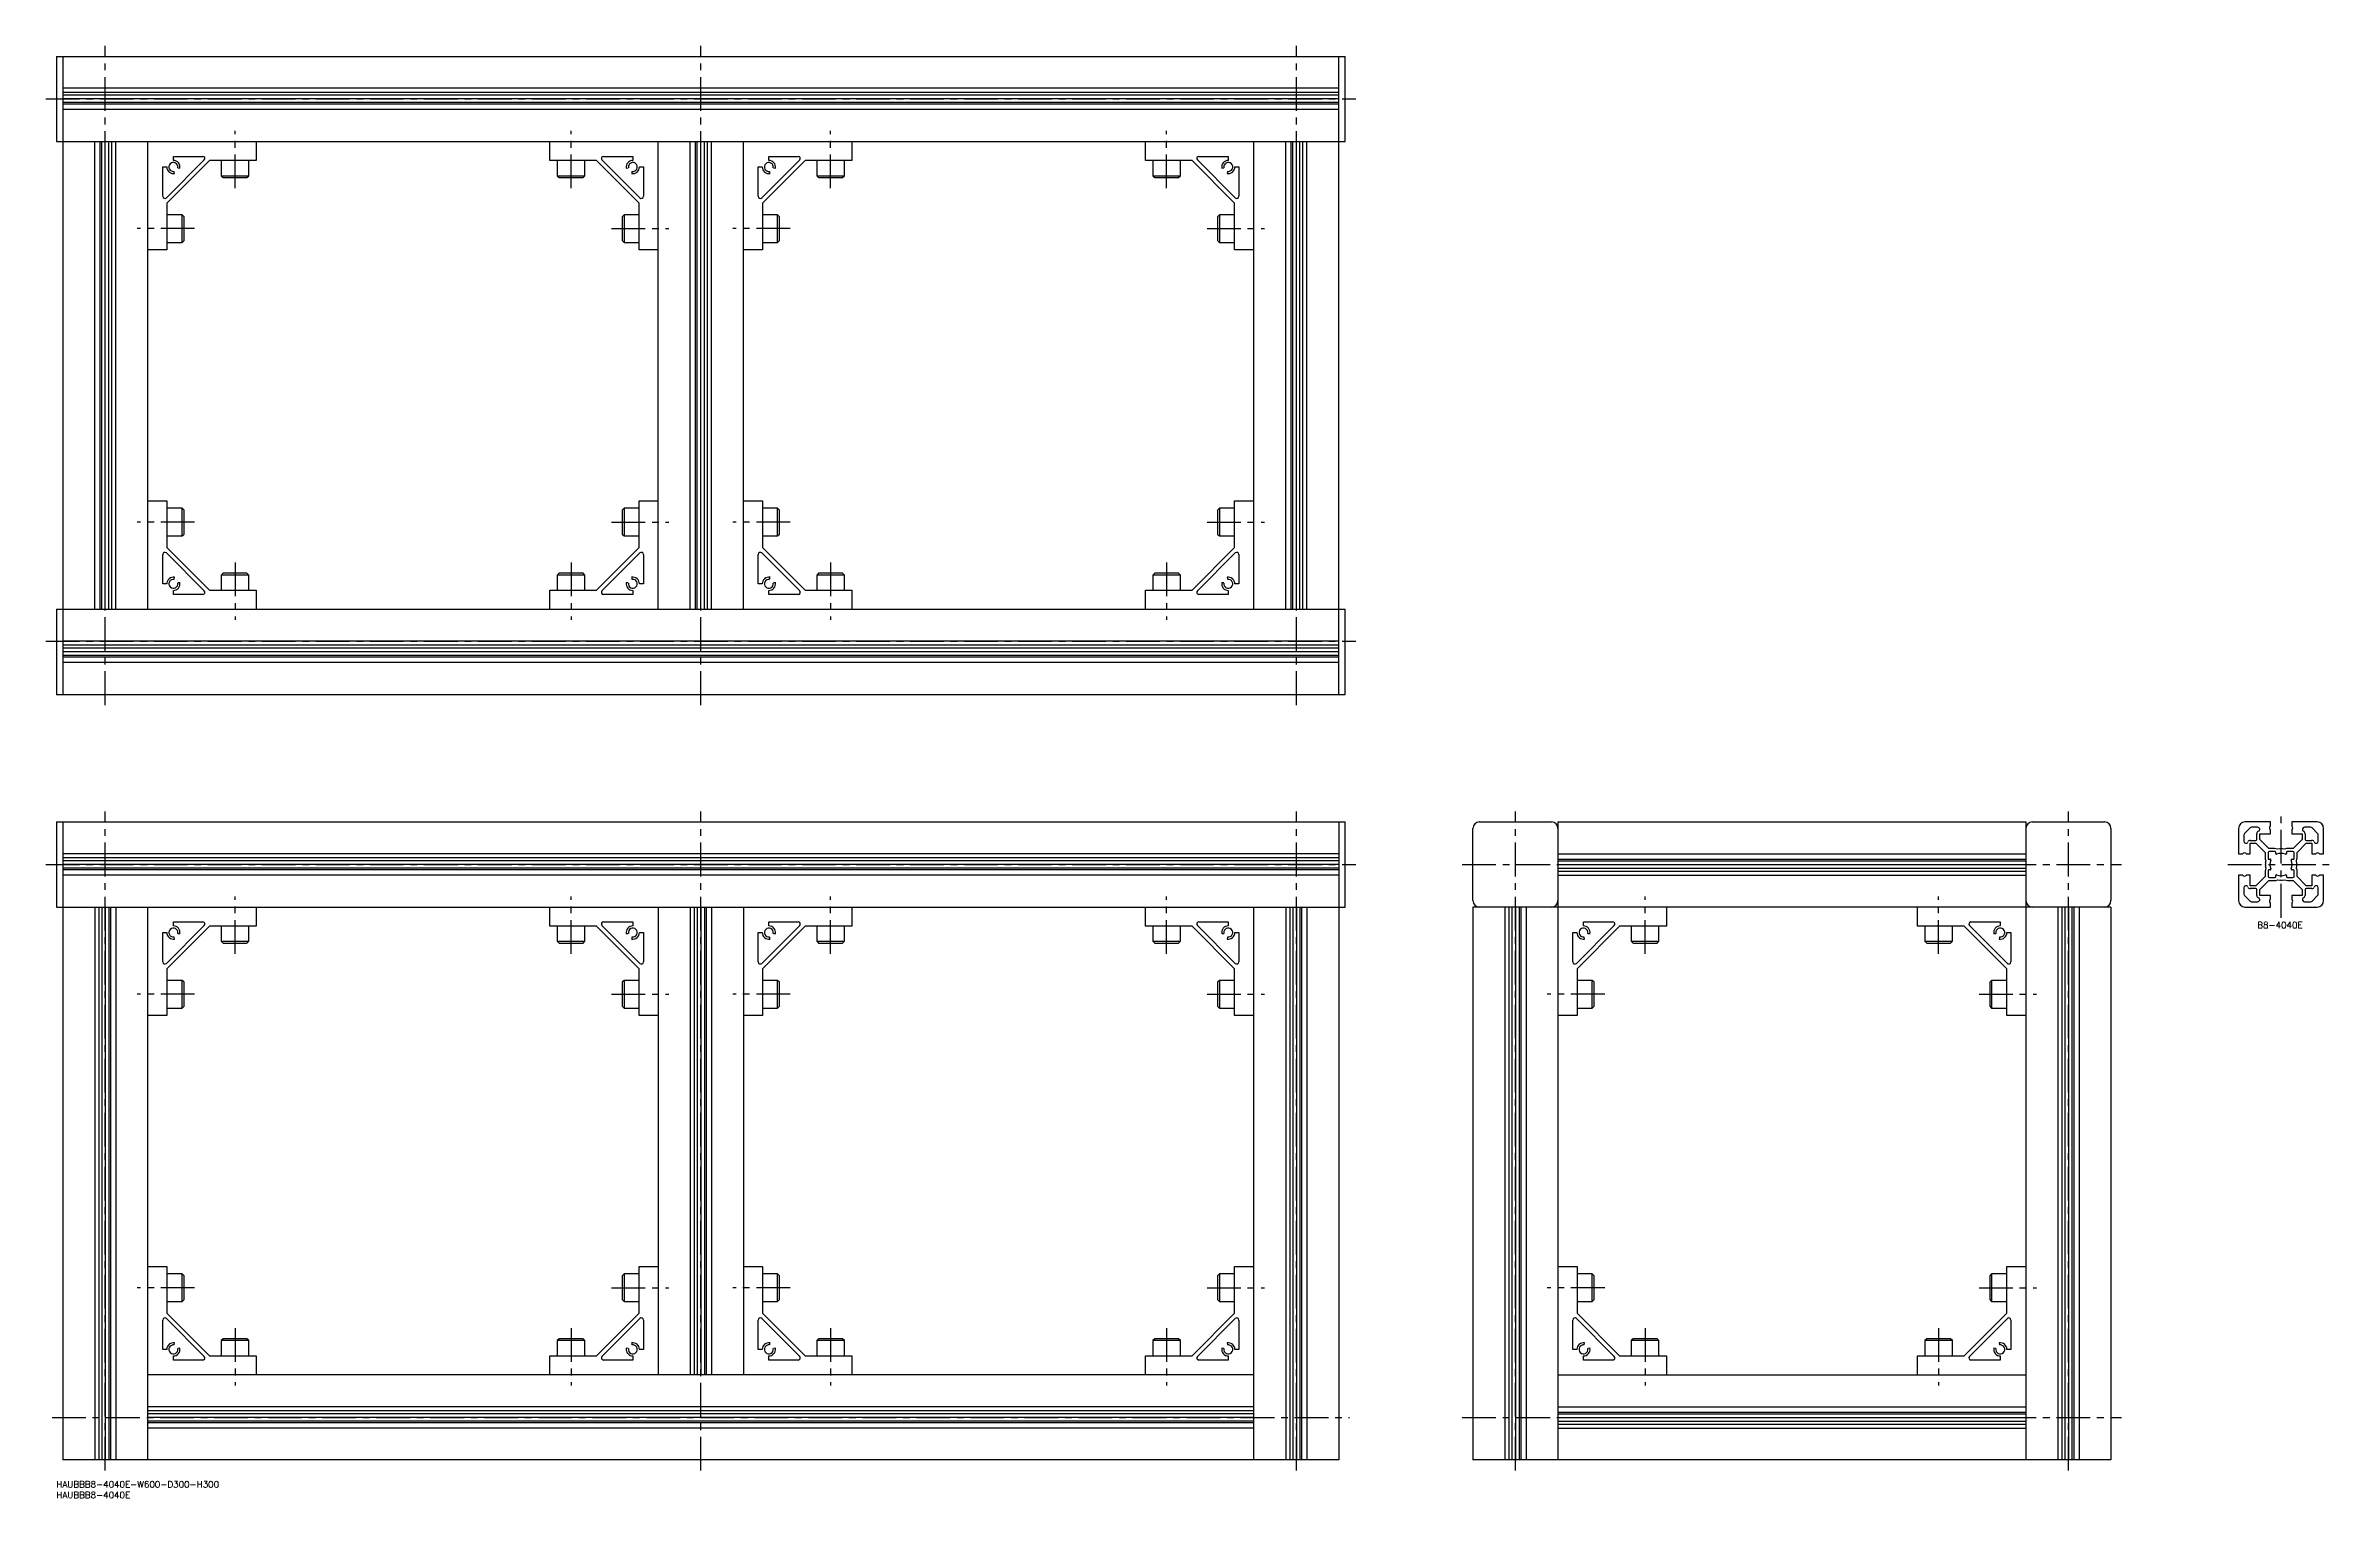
# Model space of a CAD drawing. Extents: x -5 to 1071, y -8 to 675.
import ezdxf

# ---------------------------------------------------------------- set-up
doc = ezdxf.new("R2010")
doc.units = 0
doc.header["$LTSCALE"] = 0.5
doc.linetypes.add('CENTER', pattern=[50.8, 31.75, -6.35, 6.35, -6.35])
for name, color, linetype in [('MSM_CENTER', 1, 'CENTER'), ('MSM_CONTINUOUS', 7, 'CONTINUOUS'), ('MSM_PART_NUMBER', 7, 'CONTINUOUS')]:
    doc.layers.add(name, color=color, linetype=linetype)
doc.styles.get("Standard").update_dxf_attribs({"font": 'txt.shx', "height": 3, "bigfont": 'bigfont.shx'})

# ---------------------------------------------------------------- blocks, each defined once
blk = doc.blocks.new('*U8')
at = {"layer": 'MSM_PART_NUMBER'}
blk.add_text('HAUBBB8-4040E-W600-D300-H300', height=3, dxfattribs=at).set_placement((0, -3))
blk = doc.blocks.new('*U9')
at = {"layer": 'MSM_PART_NUMBER'}
blk.add_text('HAUBBB8-4040E', height=3, dxfattribs=at).set_placement((0, -8))
blk = doc.blocks.new('*U10')
at = {"layer": 'MSM_PART_NUMBER'}
blk.add_text('B8-4040E', height=3, dxfattribs=at).set_placement((1034.8, 260))

msp = doc.modelspace()

# ---------------------------------------------------------------- linework, layer by layer
at = {"layer": 'MSM_CENTER'}
for p, q in [((23, 365), (23, 675)), ((303, 365), (303, 675)), ((583, 365), (583, 675)), ((-5, 650), (611, 650)), ((84, 608), (84, 635)), ((242, 608), (242, 635)), ((364, 608), (364, 635)), ((522, 608), (522, 635)), ((65, 589), (38, 589)), ((261, 589), (288, 589)), ((345, 589), (318, 589)), ((541, 589), (568, 589)), ((65, 451), (38, 451)), ((261, 451), (288, 451)), ((345, 451), (318, 451)), ((541, 451), (568, 451)), ((84, 432), (84, 405)), ((242, 432), (242, 405)), ((364, 432), (364, 405)), ((522, 432), (522, 405)), ((-5, 395), (611, 395)), ((23, 5), (23, 315)), ((303, 5), (303, 315)), ((583, 5), (583, 315)), ((686, 5), (686, 315)), ((946, 5), (946, 315)), ((1046, 265), (1046, 315)), ((-5, 290), (611, 290)), ((661, 290), (971, 290)), ((1021, 290), (1071, 290)), ((84, 248), (84, 275)), ((242, 248), (242, 275)), ((364, 248), (364, 275)), ((522, 248), (522, 275)), ((747, 248), (747, 275)), ((885, 248), (885, 275)), ((65, 229), (38, 229)), ((261, 229), (288, 229)), ((345, 229), (318, 229)), ((541, 229), (568, 229)), ((728, 229), (701, 229)), ((904, 229), (931, 229)), ((65, 91), (38, 91)), ((261, 91), (288, 91)), ((345, 91), (318, 91)), ((541, 91), (568, 91)), ((728, 91), (701, 91)), ((904, 91), (931, 91)), ((84, 72), (84, 45)), ((242, 72), (242, 45)), ((364, 72), (364, 45)), ((522, 72), (522, 45)), ((747, 72), (747, 45)), ((885, 72), (885, 45)), ((-2, 30), (608, 30)), ((661, 30), (971, 30))]:
    msp.add_line(p, q, dxfattribs=at)
at = {"layer": 'MSM_CONTINUOUS'}
for p, q in [((0, 670), (606, 670)), ((0, 670), (0, 630)), ((3, 670), (3, 370)), ((603, 370), (603, 670)), ((606, 630), (606, 670)), ((603, 655), (3, 655)), ((603, 653.1), (3, 653.1)), ((603, 651.7), (3, 651.7)), ((603, 650), (3, 650)), ((603, 648.3), (3, 648.3)), ((603, 647.5), (3, 647.5)), ((603, 645), (3, 645)), ((0, 630), (606, 630)), ((18, 410), (18, 630)), ((20.5, 410), (20.5, 630)), ((21.3, 410), (21.3, 630)), ((23, 410), (23, 630)), ((24.7, 410), (24.7, 630)), ((26.1, 410), (26.1, 630)), ((28, 410), (28, 630)), ((43, 410), (43, 630)), ((94, 630), (94, 621)), ((232, 621), (232, 630)), ((283, 410), (283, 630)), ((298, 410), (298, 630)), ((300.5, 410), (300.5, 630)), ((301.3, 410), (301.3, 630)), ((303, 410), (303, 630)), ((304.7, 410), (304.7, 630)), ((306.1, 410), (306.1, 630)), ((308, 410), (308, 630)), ((323, 410), (323, 630)), ((374, 630), (374, 621)), ((512, 621), (512, 630)), ((563, 410), (563, 630)), ((578, 410), (578, 630)), ((580.5, 410), (580.5, 630)), ((581.3, 410), (581.3, 630)), ((583, 410), (583, 630)), ((584.7, 410), (584.7, 630)), ((586.1, 410), (586.1, 630)), ((588, 410), (588, 630)), ((50, 604.2), (50, 618)), ((50, 618), (51.9, 618)), ((69.5, 621.3), (51.7, 603.5)), ((72, 621), (52, 601)), ((55, 623), (68.8, 623)), ((55, 621.1), (55, 623)), ((55.5, 614.9), (55.4, 615.9)), ((57.1, 617.6), (58.1, 617.5)), ((94, 621), (72, 621)), ((77.5, 621), (77.5, 613.9)), ((77.5, 613.9), (78.4, 613)), ((77.5, 613.9), (90.5, 613.9)), ((89.6, 613), (90.5, 613.9)), ((90.5, 613.9), (90.5, 621)), ((254, 621), (232, 621)), ((235.5, 621), (235.5, 613.9)), ((235.5, 613.9), (236.4, 613)), ((235.5, 613.9), (248.5, 613.9)), ((247.6, 613), (248.5, 613.9)), ((248.5, 613.9), (248.5, 621)), ((274, 601), (254, 621)), ((274.3, 603.5), (256.5, 621.3)), ((257.2, 623), (271, 623)), ((267.9, 617.5), (268.9, 617.6)), ((270.6, 615.9), (270.5, 614.9)), ((271, 623), (271, 621.1)), ((274.1, 618), (276, 618)), ((276, 618), (276, 604.2)), ((330, 604.2), (330, 618)), ((330, 618), (331.9, 618)), ((349.5, 621.3), (331.7, 603.5)), ((352, 621), (332, 601)), ((335, 623), (348.8, 623)), ((335, 621.1), (335, 623)), ((335.5, 614.9), (335.4, 615.9)), ((337.1, 617.6), (338.1, 617.5)), ((374, 621), (352, 621)), ((357.5, 621), (357.5, 613.9)), ((357.5, 613.9), (358.4, 613)), ((357.5, 613.9), (370.5, 613.9)), ((369.6, 613), (370.5, 613.9)), ((370.5, 613.9), (370.5, 621)), ((534, 621), (512, 621)), ((515.5, 621), (515.5, 613.9)), ((515.5, 613.9), (516.4, 613)), ((515.5, 613.9), (528.5, 613.9)), ((527.6, 613), (528.5, 613.9)), ((528.5, 613.9), (528.5, 621)), ((554, 601), (534, 621)), ((554.3, 603.5), (536.5, 621.3)), ((537.2, 623), (551, 623)), ((547.9, 617.5), (548.9, 617.6)), ((550.6, 615.9), (550.5, 614.9)), ((551, 623), (551, 621.1)), ((554.1, 618), (556, 618)), ((556, 618), (556, 604.2)), ((78.4, 613), (89.6, 613)), ((236.4, 613), (247.6, 613)), ((358.4, 613), (369.6, 613)), ((516.4, 613), (527.6, 613)), ((52, 601), (52, 579)), ((59.1, 595.5), (52, 595.5)), ((60, 594.6), (59.1, 595.5)), ((59.1, 582.5), (59.1, 595.5)), ((60, 583.4), (60, 594.6)), ((266.9, 595.5), (266, 594.6)), ((266, 594.6), (266, 583.4)), ((274, 595.5), (266.9, 595.5)), ((266.9, 595.5), (266.9, 582.5)), ((274, 579), (274, 601)), ((332, 601), (332, 579)), ((339.1, 595.5), (332, 595.5)), ((340, 594.6), (339.1, 595.5)), ((339.1, 582.5), (339.1, 595.5)), ((340, 583.4), (340, 594.6)), ((546.9, 595.5), (546, 594.6)), ((546, 594.6), (546, 583.4)), ((554, 595.5), (546.9, 595.5)), ((546.9, 595.5), (546.9, 582.5)), ((554, 579), (554, 601)), ((52, 582.5), (59.1, 582.5)), ((59.1, 582.5), (60, 583.4)), ((266, 583.4), (266.9, 582.5)), ((266.9, 582.5), (274, 582.5)), ((332, 582.5), (339.1, 582.5)), ((339.1, 582.5), (340, 583.4)), ((546, 583.4), (546.9, 582.5)), ((546.9, 582.5), (554, 582.5)), ((52, 579), (43, 579)), ((283, 579), (274, 579)), ((332, 579), (323, 579)), ((563, 579), (554, 579)), ((43, 461), (52, 461)), ((52, 461), (52, 439)), ((59.1, 457.5), (52, 457.5)), ((60, 456.6), (59.1, 457.5)), ((59.1, 444.5), (59.1, 457.5)), ((60, 445.4), (60, 456.6)), ((266.9, 457.5), (266, 456.6)), ((266, 456.6), (266, 445.4)), ((274, 457.5), (266.9, 457.5)), ((266.9, 457.5), (266.9, 444.5)), ((274, 439), (274, 461)), ((274, 461), (283, 461)), ((323, 461), (332, 461)), ((332, 461), (332, 439)), ((339.1, 457.5), (332, 457.5)), ((340, 456.6), (339.1, 457.5)), ((339.1, 444.5), (339.1, 457.5)), ((340, 445.4), (340, 456.6)), ((546.9, 457.5), (546, 456.6)), ((546, 456.6), (546, 445.4)), ((554, 457.5), (546.9, 457.5)), ((546.9, 457.5), (546.9, 444.5)), ((554, 439), (554, 461)), ((554, 461), (563, 461)), ((52, 444.5), (59.1, 444.5)), ((59.1, 444.5), (60, 445.4)), ((266, 445.4), (266.9, 444.5)), ((266.9, 444.5), (274, 444.5)), ((332, 444.5), (339.1, 444.5)), ((339.1, 444.5), (340, 445.4)), ((546, 445.4), (546.9, 444.5)), ((546.9, 444.5), (554, 444.5)), ((50, 422), (50, 435.8)), ((51.7, 436.5), (69.5, 418.7)), ((52, 439), (72, 419)), ((254, 419), (274, 439)), ((256.5, 418.7), (274.3, 436.5)), ((276, 435.8), (276, 422)), ((330, 422), (330, 435.8)), ((331.7, 436.5), (349.5, 418.7)), ((332, 439), (352, 419)), ((534, 419), (554, 439)), ((536.5, 418.7), (554.3, 436.5)), ((556, 435.8), (556, 422)), ((51.9, 422), (50, 422)), ((55.4, 424.1), (55.5, 425.1)), ((58.1, 422.5), (57.1, 422.4)), ((78.4, 427), (77.5, 426.1)), ((77.5, 426.1), (77.5, 419)), ((90.5, 426.1), (77.5, 426.1)), ((89.6, 427), (78.4, 427)), ((90.5, 426.1), (89.6, 427)), ((90.5, 419), (90.5, 426.1)), ((236.4, 427), (235.5, 426.1)), ((235.5, 426.1), (235.5, 419)), ((248.5, 426.1), (235.5, 426.1)), ((247.6, 427), (236.4, 427)), ((248.5, 426.1), (247.6, 427)), ((248.5, 419), (248.5, 426.1)), ((268.9, 422.4), (267.9, 422.5)), ((270.5, 425.1), (270.6, 424.1)), ((276, 422), (274.1, 422)), ((331.9, 422), (330, 422)), ((335.4, 424.1), (335.5, 425.1)), ((338.1, 422.5), (337.1, 422.4)), ((358.4, 427), (357.5, 426.1)), ((357.5, 426.1), (357.5, 419)), ((370.5, 426.1), (357.5, 426.1)), ((369.6, 427), (358.4, 427)), ((370.5, 426.1), (369.6, 427)), ((370.5, 419), (370.5, 426.1)), ((516.4, 427), (515.5, 426.1)), ((515.5, 426.1), (515.5, 419)), ((528.5, 426.1), (515.5, 426.1)), ((527.6, 427), (516.4, 427)), ((528.5, 426.1), (527.6, 427)), ((528.5, 419), (528.5, 426.1)), ((548.9, 422.4), (547.9, 422.5)), ((550.5, 425.1), (550.6, 424.1)), ((556, 422), (554.1, 422)), ((0, 410), (606, 410)), ((0, 410), (0, 370)), ((55, 417), (55, 418.9)), ((68.8, 417), (55, 417)), ((72, 419), (94, 419)), ((94, 419), (94, 410)), ((232, 419), (254, 419)), ((232, 410), (232, 419)), ((271, 417), (257.2, 417)), ((271, 418.9), (271, 417)), ((335, 417), (335, 418.9)), ((348.8, 417), (335, 417)), ((352, 419), (374, 419)), ((374, 419), (374, 410)), ((512, 419), (534, 419)), ((512, 410), (512, 419)), ((551, 417), (537.2, 417)), ((551, 418.9), (551, 417)), ((606, 370), (606, 410)), ((603, 395), (3, 395)), ((603, 393.1), (3, 393.1)), ((603, 391.7), (3, 391.7)), ((603, 390), (3, 390)), ((603, 388.3), (3, 388.3)), ((603, 387.5), (3, 387.5)), ((603, 385), (3, 385)), ((0, 370), (606, 370)), ((0, 310), (606, 310)), ((0, 310), (0, 270)), ((3, 310), (3, 10)), ((603, 310), (603, 10)), ((606, 270), (606, 310)), ((666, 273), (666, 307)), ((669, 310), (703, 310)), ((706, 310), (706, 10)), ((706, 310), (926, 310)), ((926, 310), (926, 10)), ((929, 310), (963, 310)), ((966, 307), (966, 273)), ((1026, 307), (1026, 295)), ((1028.5, 303.9), (1028.5, 301)), ((1031.4, 307.2), (1028.8, 304.6)), ((1041, 310), (1029, 310)), ((1031.5, 301.3), (1034.1, 301.3)), ((1035, 307.5), (1032.1, 307.5)), ((1034.6, 301.8), (1034.6, 304.5)), ((1036, 301.8), (1036, 304.5)), ((1036, 304.5), (1041, 304.5)), ((1040.3, 297.5), (1036, 301.8)), ((1041, 308.2), (1041, 310)), ((1041, 304.5), (1041, 306.2)), ((1063, 310), (1051, 310)), ((1051, 310), (1051, 308.2)), ((1051, 306.2), (1051, 304.5)), ((1051, 304.5), (1056, 304.5)), ((1056, 301.8), (1051.7, 297.5)), ((1056, 304.5), (1056, 301.8)), ((1059.9, 307.5), (1057, 307.5)), ((1057.3, 304.5), (1057.3, 301.8)), ((1057.8, 301.3), (1060.5, 301.3)), ((1063.2, 304.6), (1060.6, 307.2)), ((1063.5, 301), (1063.5, 303.9)), ((1066, 295), (1066, 307)), ((603, 295), (3, 295)), ((603, 293.1), (3, 293.1)), ((603, 291.7), (3, 291.7)), ((706, 295), (926, 295)), ((706, 292.5), (926, 292.5)), ((706, 291.7), (926, 291.7)), ((1026, 295), (1027.8, 295)), ((1029.8, 295), (1031.5, 295)), ((1031.5, 295), (1031.5, 300)), ((1031.5, 300), (1034.2, 300)), ((1034.2, 300), (1038.5, 295.7)), ((1038.5, 295.7), (1038.5, 292.5)), ((1038.5, 292.5), (1038.8, 291.7)), ((1038.8, 291.7), (1038.6, 290.6)), ((1039.9, 295.6), (1039.9, 292.8)), ((1040.2, 292.5), (1040.9, 292.5)), ((1042.9, 297.5), (1040.3, 297.5)), ((1043.2, 296.1), (1040.4, 296.1)), ((1044.3, 297.2), (1042.9, 297.5)), ((1043.5, 295.1), (1043.5, 295.8)), ((1045.4, 297.4), (1044.3, 297.2)), ((1046, 297.2), (1045.7, 297.4)), ((1046.3, 297.4), (1046, 297.2)), ((1047.7, 297.2), (1046.6, 297.4)), ((1048.5, 297.5), (1047.7, 297.2)), ((1051.7, 297.5), (1048.5, 297.5)), ((1048.5, 295.8), (1048.5, 295.1)), ((1051.6, 296.1), (1048.8, 296.1)), ((1051.1, 292.5), (1051.8, 292.5)), ((1052.1, 292.8), (1052.1, 295.6)), ((1053.2, 291.7), (1053.5, 293.1)), ((1053.4, 290.6), (1053.2, 291.7)), ((1053.5, 295.7), (1057.8, 300)), ((1053.5, 293.1), (1053.5, 295.7)), ((1057.8, 300), (1060.5, 300)), ((1060.5, 300), (1060.5, 295)), ((1060.5, 295), (1062.2, 295)), ((1064.2, 295), (1066, 295)), ((603, 290), (3, 290)), ((603, 288.3), (3, 288.3)), ((603, 287.5), (3, 287.5)), ((603, 285), (3, 285)), ((706, 290), (926, 290)), ((706, 288.3), (926, 288.3)), ((706, 286.9), (926, 286.9)), ((706, 285), (926, 285)), ((1026, 285), (1026, 273)), ((1027.8, 285), (1026, 285)), ((1031.5, 285), (1029.8, 285)), ((1031.5, 280), (1031.5, 285)), ((1034.2, 280), (1031.5, 280)), ((1038.5, 284.3), (1034.2, 280)), ((1036, 278.2), (1040.3, 282.5)), ((1038.8, 288.3), (1038.5, 286.9)), ((1038.5, 286.9), (1038.5, 284.3)), ((1038.6, 290.3), (1038.8, 290)), ((1038.8, 290), (1038.6, 289.7)), ((1038.6, 289.4), (1038.8, 288.3)), ((1039.9, 287.2), (1039.9, 284.4)), ((1040.9, 287.5), (1040.2, 287.5)), ((1040.3, 282.5), (1043.5, 282.5)), ((1040.4, 283.9), (1043.2, 283.9)), ((1043.5, 284.2), (1043.5, 284.9)), ((1043.5, 282.5), (1044.3, 282.8)), ((1044.3, 282.8), (1045.4, 282.6)), ((1045.7, 282.6), (1046, 282.8)), ((1046, 282.8), (1046.3, 282.6)), ((1046.6, 282.6), (1047.7, 282.8)), ((1047.7, 282.8), (1049.1, 282.5)), ((1048.5, 284.9), (1048.5, 284.2)), ((1048.8, 283.9), (1051.6, 283.9)), ((1049.1, 282.5), (1051.7, 282.5)), ((1051.8, 287.5), (1051.1, 287.5)), ((1051.7, 282.5), (1056, 278.2)), ((1052.1, 284.4), (1052.1, 287.2)), ((1053.2, 290), (1053.4, 290.3)), ((1053.4, 289.7), (1053.2, 290)), ((1053.2, 288.3), (1053.4, 289.4)), ((1053.5, 287.5), (1053.2, 288.3)), ((1053.5, 284.3), (1053.5, 287.5)), ((1057.8, 280), (1053.5, 284.3)), ((1060.5, 280), (1057.8, 280)), ((1062.2, 285), (1060.5, 285)), ((1060.5, 285), (1060.5, 280)), ((1066, 285), (1064.2, 285)), ((1066, 273), (1066, 285)), ((0, 270), (606, 270)), ((18, 270), (18, 10)), ((19.9, 270), (19.9, 10)), ((21.3, 270), (21.3, 10)), ((23, 270), (23, 10)), ((24.7, 270), (24.7, 10)), ((25.5, 270), (25.5, 10)), ((28, 270), (28, 10)), ((43, 10), (43, 270)), ((94, 270), (94, 261)), ((232, 261), (232, 270)), ((283, 270), (283, 50)), ((298, 270), (298, 50)), ((299.9, 270), (299.9, 50)), ((301.3, 270), (301.3, 50)), ((303, 270), (303, 50)), ((304.7, 270), (304.7, 50)), ((305.5, 270), (305.5, 50)), ((308, 270), (308, 50)), ((323, 270), (323, 50)), ((374, 270), (374, 261)), ((512, 261), (512, 270)), ((563, 10), (563, 270)), ((578, 270), (578, 10)), ((579.9, 270), (579.9, 10)), ((581.3, 270), (581.3, 10)), ((583, 270), (583, 10)), ((584.7, 270), (584.7, 10)), ((585.5, 270), (585.5, 10)), ((588, 270), (588, 10)), ((966, 270), (666, 270)), ((666, 270), (666, 10)), ((681, 270), (681, 10)), ((682.9, 270), (682.9, 10)), ((684.3, 270), (684.3, 10)), ((686, 270), (686, 10)), ((687.7, 270), (687.7, 10)), ((688.5, 270), (688.5, 10)), ((691, 270), (691, 10)), ((757, 270), (757, 261)), ((875, 261), (875, 270)), ((941, 270), (941, 10)), ((942.9, 270), (942.9, 10)), ((944.3, 270), (944.3, 10)), ((946, 270), (946, 10)), ((947.7, 270), (947.7, 10)), ((948.5, 270), (948.5, 10)), ((951, 270), (951, 10)), ((966, 270), (966, 10)), ((1028.5, 279), (1028.5, 276.1)), ((1028.8, 275.4), (1031.4, 272.8)), ((1029, 270), (1041, 270)), ((1034.1, 278.7), (1031.5, 278.7)), ((1032.1, 272.5), (1035, 272.5)), ((1034.6, 275.5), (1034.6, 278.2)), ((1036, 275.5), (1036, 278.2)), ((1041, 275.5), (1036, 275.5)), ((1041, 273.8), (1041, 275.5)), ((1041, 270), (1041, 271.8)), ((1056, 275.5), (1051, 275.5)), ((1051, 275.5), (1051, 273.8)), ((1051, 271.8), (1051, 270)), ((1051, 270), (1063, 270)), ((1056, 278.2), (1056, 275.5)), ((1057, 272.5), (1059.9, 272.5)), ((1057.3, 278.2), (1057.3, 275.5)), ((1060.5, 278.7), (1057.8, 278.7)), ((1060.6, 272.8), (1063.2, 275.4)), ((1063.5, 276.1), (1063.5, 279)), ((69.5, 261.3), (51.7, 243.5)), ((72, 261), (52, 241)), ((55, 263), (68.8, 263)), ((55, 261.1), (55, 263)), ((94, 261), (72, 261)), ((77.5, 261), (77.5, 253.9)), ((90.5, 253.9), (90.5, 261)), ((254, 261), (232, 261)), ((235.5, 261), (235.5, 253.9)), ((248.5, 253.9), (248.5, 261)), ((274, 241), (254, 261)), ((274.3, 243.5), (256.5, 261.3)), ((257.2, 263), (271, 263)), ((271, 263), (271, 261.1)), ((349.5, 261.3), (331.7, 243.5)), ((352, 261), (332, 241)), ((335, 263), (348.8, 263)), ((335, 261.1), (335, 263)), ((374, 261), (352, 261)), ((357.5, 261), (357.5, 253.9)), ((370.5, 253.9), (370.5, 261)), ((534, 261), (512, 261)), ((515.5, 261), (515.5, 253.9)), ((528.5, 253.9), (528.5, 261)), ((554, 241), (534, 261)), ((554.3, 243.5), (536.5, 261.3)), ((537.2, 263), (551, 263)), ((551, 263), (551, 261.1)), ((732.5, 261.3), (714.7, 243.5)), ((735, 261), (715, 241)), ((718, 263), (731.8, 263)), ((718, 261.1), (718, 263)), ((757, 261), (735, 261)), ((740.5, 261), (740.5, 253.9)), ((753.5, 253.9), (753.5, 261)), ((897, 261), (875, 261)), ((878.5, 261), (878.5, 253.9)), ((891.5, 253.9), (891.5, 261)), ((917, 241), (897, 261)), ((917.3, 243.5), (899.5, 261.3)), ((900.2, 263), (914, 263)), ((914, 263), (914, 261.1)), ((50, 244.2), (50, 258)), ((50, 258), (51.9, 258)), ((55.5, 254.9), (55.4, 255.9)), ((57.1, 257.6), (58.1, 257.5)), ((77.5, 253.9), (78.4, 253)), ((77.5, 253.9), (90.5, 253.9)), ((78.4, 253), (89.6, 253)), ((89.6, 253), (90.5, 253.9)), ((235.5, 253.9), (236.4, 253)), ((235.5, 253.9), (248.5, 253.9)), ((236.4, 253), (247.6, 253)), ((247.6, 253), (248.5, 253.9)), ((267.9, 257.5), (268.9, 257.6)), ((270.6, 255.9), (270.5, 254.9)), ((274.1, 258), (276, 258)), ((276, 258), (276, 244.2)), ((330, 244.2), (330, 258)), ((330, 258), (331.9, 258)), ((335.5, 254.9), (335.4, 255.9)), ((337.1, 257.6), (338.1, 257.5)), ((357.5, 253.9), (358.4, 253)), ((357.5, 253.9), (370.5, 253.9)), ((358.4, 253), (369.6, 253)), ((369.6, 253), (370.5, 253.9)), ((515.5, 253.9), (516.4, 253)), ((515.5, 253.9), (528.5, 253.9)), ((516.4, 253), (527.6, 253)), ((527.6, 253), (528.5, 253.9)), ((547.9, 257.5), (548.9, 257.6)), ((550.6, 255.9), (550.5, 254.9)), ((554.1, 258), (556, 258)), ((556, 258), (556, 244.2)), ((713, 244.2), (713, 258)), ((713, 258), (714.9, 258)), ((718.5, 254.9), (718.4, 255.9)), ((720.1, 257.6), (721.1, 257.5)), ((740.5, 253.9), (741.4, 253)), ((740.5, 253.9), (753.5, 253.9)), ((741.4, 253), (752.6, 253)), ((752.6, 253), (753.5, 253.9)), ((878.5, 253.9), (879.4, 253)), ((878.5, 253.9), (891.5, 253.9)), ((879.4, 253), (890.6, 253)), ((890.6, 253), (891.5, 253.9)), ((910.9, 257.5), (911.9, 257.6)), ((913.6, 255.9), (913.5, 254.9)), ((917.1, 258), (919, 258)), ((919, 258), (919, 244.2)), ((52, 241), (52, 219)), ((274, 219), (274, 241)), ((332, 241), (332, 219)), ((554, 219), (554, 241)), ((715, 241), (715, 219)), ((917, 219), (917, 241)), ((59.1, 235.5), (52, 235.5)), ((60, 234.6), (59.1, 235.5)), ((59.1, 222.5), (59.1, 235.5)), ((60, 223.4), (60, 234.6)), ((266.9, 235.5), (266, 234.6)), ((266, 234.6), (266, 223.4)), ((274, 235.5), (266.9, 235.5)), ((266.9, 235.5), (266.9, 222.5)), ((339.1, 235.5), (332, 235.5)), ((340, 234.6), (339.1, 235.5)), ((339.1, 222.5), (339.1, 235.5)), ((340, 223.4), (340, 234.6)), ((546.9, 235.5), (546, 234.6)), ((546, 234.6), (546, 223.4)), ((554, 235.5), (546.9, 235.5)), ((546.9, 235.5), (546.9, 222.5)), ((722.1, 235.5), (715, 235.5)), ((723, 234.6), (722.1, 235.5)), ((722.1, 222.5), (722.1, 235.5)), ((723, 223.4), (723, 234.6)), ((909.9, 235.5), (909, 234.6)), ((909, 234.6), (909, 223.4)), ((917, 235.5), (909.9, 235.5)), ((909.9, 235.5), (909.9, 222.5)), ((52, 219), (43, 219)), ((52, 222.5), (59.1, 222.5)), ((59.1, 222.5), (60, 223.4)), ((266, 223.4), (266.9, 222.5)), ((266.9, 222.5), (274, 222.5)), ((283, 219), (274, 219)), ((332, 219), (323, 219)), ((332, 222.5), (339.1, 222.5)), ((339.1, 222.5), (340, 223.4)), ((546, 223.4), (546.9, 222.5)), ((546.9, 222.5), (554, 222.5)), ((563, 219), (554, 219)), ((715, 219), (706, 219)), ((715, 222.5), (722.1, 222.5)), ((722.1, 222.5), (723, 223.4)), ((909, 223.4), (909.9, 222.5)), ((909.9, 222.5), (917, 222.5)), ((926, 219), (917, 219)), ((43, 101), (52, 101)), ((52, 101), (52, 79)), ((59.1, 97.5), (52, 97.5)), ((60, 96.6), (59.1, 97.5)), ((59.1, 84.5), (59.1, 97.5)), ((266.9, 97.5), (266, 96.6)), ((274, 97.5), (266.9, 97.5)), ((266.9, 97.5), (266.9, 84.5)), ((274, 79), (274, 101)), ((274, 101), (283, 101)), ((323, 101), (332, 101)), ((332, 101), (332, 79)), ((339.1, 97.5), (332, 97.5)), ((340, 96.6), (339.1, 97.5)), ((339.1, 84.5), (339.1, 97.5)), ((546.9, 97.5), (546, 96.6)), ((554, 97.5), (546.9, 97.5)), ((546.9, 97.5), (546.9, 84.5)), ((554, 79), (554, 101)), ((554, 101), (563, 101)), ((706, 101), (715, 101)), ((715, 101), (715, 79)), ((722.1, 97.5), (715, 97.5)), ((723, 96.6), (722.1, 97.5)), ((722.1, 84.5), (722.1, 97.5)), ((909.9, 97.5), (909, 96.6)), ((917, 97.5), (909.9, 97.5)), ((909.9, 97.5), (909.9, 84.5)), ((917, 79), (917, 101)), ((917, 101), (926, 101)), ((60, 85.4), (60, 96.6)), ((266, 96.6), (266, 85.4)), ((340, 85.4), (340, 96.6)), ((546, 96.6), (546, 85.4)), ((723, 85.4), (723, 96.6)), ((909, 96.6), (909, 85.4)), ((50, 62), (50, 75.8)), ((51.7, 76.5), (69.5, 58.7)), ((52, 84.5), (59.1, 84.5)), ((52, 79), (72, 59)), ((59.1, 84.5), (60, 85.4)), ((254, 59), (274, 79)), ((256.5, 58.7), (274.3, 76.5)), ((266, 85.4), (266.9, 84.5)), ((266.9, 84.5), (274, 84.5)), ((276, 75.8), (276, 62)), ((330, 62), (330, 75.8)), ((331.7, 76.5), (349.5, 58.7)), ((332, 84.5), (339.1, 84.5)), ((332, 79), (352, 59)), ((339.1, 84.5), (340, 85.4)), ((534, 59), (554, 79)), ((536.5, 58.7), (554.3, 76.5)), ((546, 85.4), (546.9, 84.5)), ((546.9, 84.5), (554, 84.5)), ((556, 75.8), (556, 62)), ((713, 62), (713, 75.8)), ((714.7, 76.5), (732.5, 58.7)), ((715, 84.5), (722.1, 84.5)), ((715, 79), (735, 59)), ((722.1, 84.5), (723, 85.4)), ((897, 59), (917, 79)), ((899.5, 58.7), (917.3, 76.5)), ((909, 85.4), (909.9, 84.5)), ((909.9, 84.5), (917, 84.5)), ((919, 75.8), (919, 62)), ((55.4, 64.1), (55.5, 65.1)), ((78.4, 67), (77.5, 66.1)), ((77.5, 66.1), (77.5, 59)), ((90.5, 66.1), (77.5, 66.1)), ((89.6, 67), (78.4, 67)), ((90.5, 66.1), (89.6, 67)), ((90.5, 59), (90.5, 66.1)), ((236.4, 67), (235.5, 66.1)), ((235.5, 66.1), (235.5, 59)), ((248.5, 66.1), (235.5, 66.1)), ((247.6, 67), (236.4, 67)), ((248.5, 66.1), (247.6, 67)), ((248.5, 59), (248.5, 66.1)), ((270.5, 65.1), (270.6, 64.1)), ((335.4, 64.1), (335.5, 65.1)), ((358.4, 67), (357.5, 66.1)), ((357.5, 66.1), (357.5, 59)), ((370.5, 66.1), (357.5, 66.1)), ((369.6, 67), (358.4, 67)), ((370.5, 66.1), (369.6, 67)), ((370.5, 59), (370.5, 66.1)), ((516.4, 67), (515.5, 66.1)), ((515.5, 66.1), (515.5, 59)), ((528.5, 66.1), (515.5, 66.1)), ((527.6, 67), (516.4, 67)), ((528.5, 66.1), (527.6, 67)), ((528.5, 59), (528.5, 66.1)), ((550.5, 65.1), (550.6, 64.1)), ((718.4, 64.1), (718.5, 65.1)), ((741.4, 67), (740.5, 66.1)), ((740.5, 66.1), (740.5, 59)), ((753.5, 66.1), (740.5, 66.1)), ((752.6, 67), (741.4, 67)), ((753.5, 66.1), (752.6, 67)), ((753.5, 59), (753.5, 66.1)), ((879.4, 67), (878.5, 66.1)), ((878.5, 66.1), (878.5, 59)), ((891.5, 66.1), (878.5, 66.1)), ((890.6, 67), (879.4, 67)), ((891.5, 66.1), (890.6, 67)), ((891.5, 59), (891.5, 66.1)), ((913.5, 65.1), (913.6, 64.1)), ((51.9, 62), (50, 62)), ((55, 57), (55, 58.9)), ((68.8, 57), (55, 57)), ((58.1, 62.5), (57.1, 62.4)), ((72, 59), (94, 59)), ((94, 59), (94, 50)), ((232, 59), (254, 59)), ((232, 50), (232, 59)), ((271, 57), (257.2, 57)), ((268.9, 62.4), (267.9, 62.5)), ((271, 58.9), (271, 57)), ((276, 62), (274.1, 62)), ((331.9, 62), (330, 62)), ((335, 57), (335, 58.9)), ((348.8, 57), (335, 57)), ((338.1, 62.5), (337.1, 62.4)), ((352, 59), (374, 59)), ((374, 59), (374, 50)), ((512, 59), (534, 59)), ((512, 50), (512, 59)), ((551, 57), (537.2, 57)), ((548.9, 62.4), (547.9, 62.5)), ((551, 58.9), (551, 57)), ((556, 62), (554.1, 62)), ((714.9, 62), (713, 62)), ((718, 57), (718, 58.9)), ((731.8, 57), (718, 57)), ((721.1, 62.5), (720.1, 62.4)), ((735, 59), (757, 59)), ((757, 59), (757, 50)), ((875, 59), (897, 59)), ((875, 50), (875, 59)), ((914, 57), (900.2, 57)), ((911.9, 62.4), (910.9, 62.5)), ((914, 58.9), (914, 57)), ((919, 62), (917.1, 62)), ((563, 50), (43, 50)), ((706, 50), (926, 50)), ((563, 35), (43, 35)), ((563, 33.1), (43, 33.1)), ((706, 35), (926, 35)), ((706, 32.5), (926, 32.5)), ((563, 31.7), (43, 31.7)), ((563, 30), (43, 30)), ((563, 28.3), (43, 28.3)), ((563, 27.5), (43, 27.5)), ((563, 25), (43, 25)), ((706, 31.7), (926, 31.7)), ((706, 30), (926, 30)), ((706, 28.3), (926, 28.3)), ((706, 26.9), (926, 26.9)), ((706, 25), (926, 25)), ((603, 10), (3, 10)), ((966, 10), (666, 10))]:
    msp.add_line(p, q, dxfattribs=at)
for centre, radius, start, end in [((55, 618), 3.1, 180, 280), ((55, 618), 2.1, 350, 280), ((55, 618), 3.1, 350, 90), ((68.8, 622), 1, 315, 90), ((257.2, 622), 1, 90, 225), ((271, 618), 3.1, 90, 190), ((271, 618), 2.1, 260, 190), ((271, 618), 3.1, 260, 0), ((335, 618), 3.1, 180, 280), ((335, 618), 2.1, 350, 280), ((335, 618), 3.1, 350, 90), ((348.8, 622), 1, 315, 90), ((537.2, 622), 1, 90, 225), ((551, 618), 3.1, 90, 190), ((551, 618), 2.1, 260, 190), ((551, 618), 3.1, 260, 0), ((51, 604.2), 1, 180, 315), ((275, 604.2), 1, 225, 0), ((331, 604.2), 1, 180, 315), ((555, 604.2), 1, 225, 0), ((51, 435.8), 1, 45, 180), ((275, 435.8), 1, 0, 135), ((331, 435.8), 1, 45, 180), ((555, 435.8), 1, 0, 135), ((55, 422), 3.1, 80, 180), ((55, 422), 2.1, 80, 10), ((55, 422), 3.1, 270, 10), ((271, 422), 3.1, 170, 270), ((271, 422), 2.1, 170, 100), ((271, 422), 3.1, 0, 100), ((335, 422), 3.1, 80, 180), ((335, 422), 2.1, 80, 10), ((335, 422), 3.1, 270, 10), ((551, 422), 3.1, 170, 270), ((551, 422), 2.1, 170, 100), ((551, 422), 3.1, 0, 100), ((68.8, 418), 1, 270, 45), ((257.2, 418), 1, 135, 270), ((348.8, 418), 1, 270, 45), ((537.2, 418), 1, 135, 270), ((669, 307), 3, 90, 180), ((703, 307), 3, 0, 90), ((929, 307), 3, 90, 180), ((963, 307), 3, 0, 90), ((1029, 307), 3, 90, 180), ((1029.5, 303.9), 1, 135, 180), ((1031.5, 300.2), 1.2, 90, 159.8935), ((1032.1, 306.5), 1, 90, 135), ((1034.1, 301.8), 0.5, 270, 0), ((1035.8, 304.5), 1.2, 110.1065, 180), ((1035, 306.5), 1, 299.1752, 90), ((1041.5, 307.2), 1, 127.9799, 232.0201), ((1040.7, 308.2), 0.3, 307.9799, 0), ((1040.7, 306.2), 0.3, 0, 52.0201), ((1051.3, 308.2), 0.3, 180, 232.0201), ((1051.3, 306.2), 0.3, 127.9799, 180), ((1050.5, 307.2), 1, 307.9799, 52.0201), ((1057, 306.5), 1, 90, 240.8248), ((1056.1, 304.5), 1.2, 0, 69.8935), ((1057.8, 301.8), 0.5, 180, 270), ((1059.9, 306.5), 1, 45, 90), ((1060.5, 300.2), 1.2, 20.1065, 90), ((1063, 307), 3, 0, 90), ((1062.5, 303.9), 1, 0, 45), ((1027.8, 295.3), 0.3, 270, 322.0201), ((1028.8, 294.5), 1, 37.9799, 142.0201), ((1029.5, 301), 1, 180, 330.8248), ((1029.8, 295.3), 0.3, 217.9799, 270), ((1039.1, 290.5), 0.5, 168, 210), ((1040.4, 295.6), 0.5, 90, 180), ((1040.2, 292.8), 0.3, 180, 270), ((1046, 290), 5.25, 156.6469, 203.3531), ((1040.9, 292.2), 0.3, 336.6469, 90), ((1043.2, 295.8), 0.3, 0, 90), ((1043.8, 295.1), 0.3, 180, 293.3531), ((1046, 290), 5.25, 66.6469, 113.3531), ((1045.5, 296.9), 0.5, 60, 102), ((1046.5, 296.9), 0.5, 78, 120), ((1048.2, 295.1), 0.3, 246.6469, 0), ((1048.8, 295.8), 0.3, 90, 180), ((1051.1, 292.2), 0.3, 90, 203.3531), ((1046, 290), 5.25, 336.6469, 23.3531), ((1051.6, 295.6), 0.5, 0, 90), ((1051.8, 292.8), 0.3, 270, 0), ((1052.9, 290.5), 0.5, 330, 12), ((1062.5, 301), 1, 209.1752, 0), ((1062.2, 295.3), 0.3, 270, 322.0201), ((1063.2, 294.5), 1, 37.9799, 142.0201), ((1064.2, 295.3), 0.3, 217.9799, 270), ((1027.8, 284.7), 0.3, 37.9799, 90), ((1028.8, 285.5), 1, 217.9799, 322.0201), ((1029.5, 279), 1, 29.1752, 180), ((1029.8, 284.7), 0.3, 90, 142.0201), ((1039.1, 289.5), 0.5, 150, 192), ((1040.2, 287.2), 0.3, 90, 180), ((1040.4, 284.4), 0.5, 180, 270), ((1040.9, 287.8), 0.3, 270, 23.3531), ((1043.2, 284.2), 0.3, 270, 0), ((1043.8, 284.9), 0.3, 66.6469, 180), ((1046, 290), 5.25, 246.6469, 293.3531), ((1045.5, 283.1), 0.5, 258, 300), ((1046.5, 283.1), 0.5, 240, 282), ((1048.2, 284.9), 0.3, 0, 113.3531), ((1048.8, 284.2), 0.3, 180, 270), ((1051.1, 287.8), 0.3, 156.6469, 270), ((1051.6, 284.4), 0.5, 270, 0), ((1051.8, 287.2), 0.3, 0, 90), ((1052.9, 289.5), 0.5, 348, 30), ((1062.5, 279), 1, 0, 150.8248), ((1062.2, 284.7), 0.3, 37.9799, 90), ((1063.2, 285.5), 1, 217.9799, 322.0201), ((1064.2, 284.7), 0.3, 90, 142.0201), ((669, 273), 3, 180, 270), ((703, 273), 3, 270, 0), ((929, 273), 3, 180, 270), ((963, 273), 3, 270, 0), ((1029, 273), 3, 180, 270), ((1029.5, 276.1), 1, 180, 225), ((1031.5, 279.8), 1.2, 200.1065, 270), ((1032.1, 273.5), 1, 225, 270), ((1034.1, 278.2), 0.5, 0, 90), ((1035.8, 275.5), 1.2, 180, 249.8935), ((1035, 273.5), 1, 270, 60.8248), ((1041.5, 272.8), 1, 127.9799, 232.0201), ((1040.7, 273.8), 0.3, 307.9799, 0), ((1040.7, 271.8), 0.3, 0, 52.0201), ((1051.3, 273.8), 0.3, 180, 232.0201), ((1051.3, 271.8), 0.3, 127.9799, 180), ((1050.5, 272.8), 1, 307.9799, 52.0201), ((1057, 273.5), 1, 119.1752, 270), ((1056.1, 275.5), 1.2, 290.1065, 0), ((1057.8, 278.2), 0.5, 90, 180), ((1059.9, 273.5), 1, 270, 315), ((1060.5, 279.8), 1.2, 270, 339.8935), ((1063, 273), 3, 270, 0), ((1062.5, 276.1), 1, 315, 0), ((55, 258), 2.1, 350, 280), ((55, 258), 3.1, 350, 90), ((68.8, 262), 1, 315, 90), ((257.2, 262), 1, 90, 225), ((271, 258), 3.1, 90, 190), ((271, 258), 2.1, 260, 190), ((335, 258), 2.1, 350, 280), ((335, 258), 3.1, 350, 90), ((348.8, 262), 1, 315, 90), ((537.2, 262), 1, 90, 225), ((551, 258), 3.1, 90, 190), ((551, 258), 2.1, 260, 190), ((718, 258), 2.1, 350, 280), ((718, 258), 3.1, 350, 90), ((731.8, 262), 1, 315, 90), ((900.2, 262), 1, 90, 225), ((914, 258), 3.1, 90, 190), ((914, 258), 2.1, 260, 190), ((55, 258), 3.1, 180, 280), ((271, 258), 3.1, 260, 0), ((335, 258), 3.1, 180, 280), ((551, 258), 3.1, 260, 0), ((718, 258), 3.1, 180, 280), ((914, 258), 3.1, 260, 0), ((51, 244.2), 1, 180, 315), ((275, 244.2), 1, 225, 0), ((331, 244.2), 1, 180, 315), ((555, 244.2), 1, 225, 0), ((714, 244.2), 1, 180, 315), ((918, 244.2), 1, 225, 0), ((51, 75.8), 1, 45, 180), ((275, 75.8), 1, 0, 135), ((331, 75.8), 1, 45, 180), ((555, 75.8), 1, 0, 135), ((714, 75.8), 1, 45, 180), ((918, 75.8), 1, 0, 135), ((55, 62), 3.1, 80, 180), ((271, 62), 3.1, 0, 100), ((335, 62), 3.1, 80, 180), ((551, 62), 3.1, 0, 100), ((718, 62), 3.1, 80, 180), ((914, 62), 3.1, 0, 100), ((55, 62), 2.1, 80, 10), ((55, 62), 3.1, 270, 10), ((68.8, 58), 1, 270, 45), ((257.2, 58), 1, 135, 270), ((271, 62), 3.1, 170, 270), ((271, 62), 2.1, 170, 100), ((335, 62), 2.1, 80, 10), ((335, 62), 3.1, 270, 10), ((348.8, 58), 1, 270, 45), ((537.2, 58), 1, 135, 270), ((551, 62), 3.1, 170, 270), ((551, 62), 2.1, 170, 100), ((718, 62), 2.1, 80, 10), ((718, 62), 3.1, 270, 10), ((731.8, 58), 1, 270, 45), ((900.2, 58), 1, 135, 270), ((914, 62), 3.1, 170, 270), ((914, 62), 2.1, 170, 100)]:
    msp.add_arc(centre, radius, start, end, dxfattribs=at)

# ---------------------------------------------------------------- block references
for name in ['*U10', '*U8', '*U9']:
    msp.add_blockref(name, (0, 0), dxfattribs=at)

doc.saveas('drawing.dxf')
